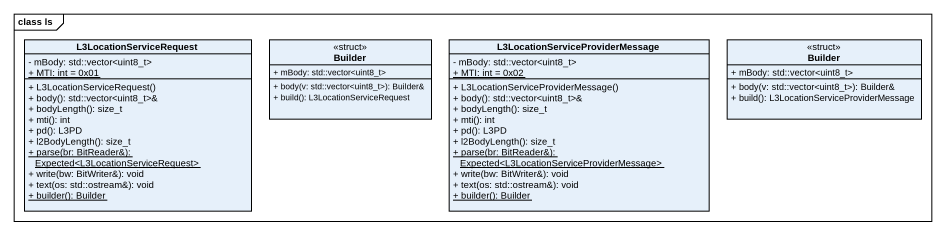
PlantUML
@startuml
mainframe class ls
hide circle
hide empty members
skinparam classAttributeIconSize 0
class L3LocationServiceRequest {
  - mBody: std::vector<uint8_t>
  {static} + MTI: int = 0x01
  + L3LocationServiceRequest()
  + body(): std::vector<uint8_t>&
  + bodyLength(): size_t
  + mti(): int
  + pd(): L3PD
  + l2BodyLength(): size_t
  {static} + parse(br: BitReader&): Expected<L3LocationServiceRequest>
  + write(bw: BitWriter&): void
  + text(os: std::ostream&): void
  {static} + builder(): Builder
}
class Builder <<struct>> {
  + mBody: std::vector<uint8_t>
  + body(v: std::vector<uint8_t>): Builder&
  + build(): L3LocationServiceRequest
}
class "L3LocationServiceProviderMessage" as L3LocationServiceProviderMes {
  - mBody: std::vector<uint8_t>
  {static} + MTI: int = 0x02
  + L3LocationServiceProviderMessage()
  + body(): std::vector<uint8_t>&
  + bodyLength(): size_t
  + mti(): int
  + pd(): L3PD
  + l2BodyLength(): size_t
  {static} + parse(br: BitReader&): Expected<L3LocationServiceProviderMessage>
  + write(bw: BitWriter&): void
  + text(os: std::ostream&): void
  {static} + builder(): Builder
}
class "Builder" as Builder_2 <<struct>> {
  + mBody: std::vector<uint8_t>
  + body(v: std::vector<uint8_t>): Builder&
  + build(): L3LocationServiceProviderMessage
}
@enduml
